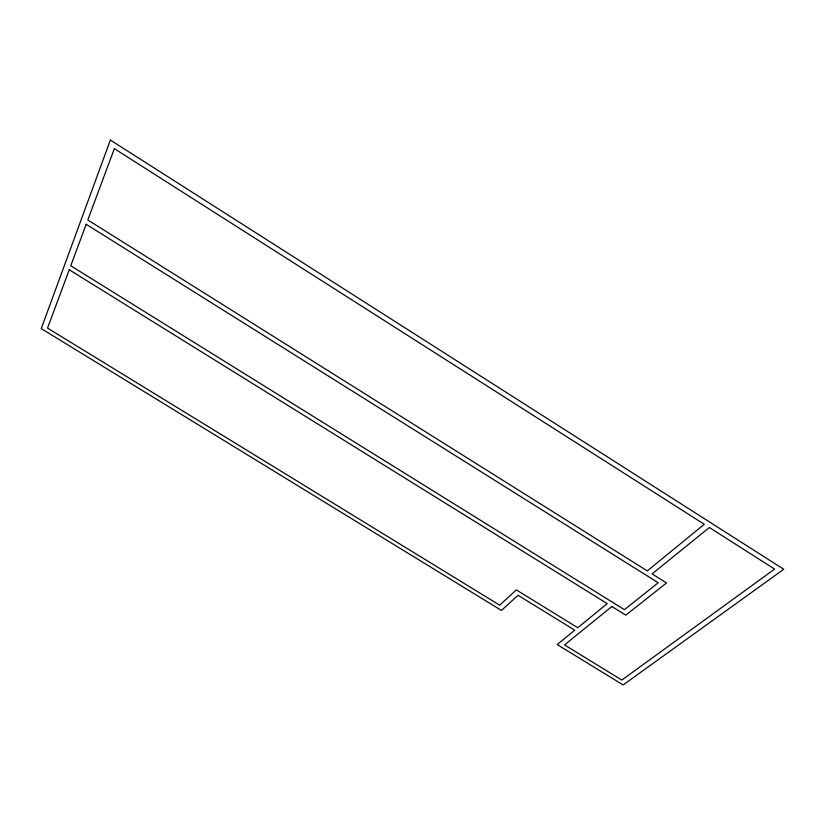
<?xml version="1.0" encoding="UTF-8"?>
<svg xmlns="http://www.w3.org/2000/svg" width="825" height="825" viewBox="0 0 825 825"><rect width="100%" height="100%" fill="white"/><g stroke="black" fill="none" stroke-linecap="round" stroke-linejoin="round"><path stroke-width="1.24" d="M110.375 140.054L41.25 328.608L501.456 610.438L518.059 595.299L574.767 630.187L557.184 644.562L623.133 684.946L783.75 569.271L110.375 140.054M69.259 269.765L47.541 328.092L499.682 605.189L516.316 589.896L577.768 627.732L607.241 603.632L69.259 269.765M86.192 224.287L70.744 265.774L624.422 609.675L658.216 582.749L86.192 224.287M114.355 148.655L87.801 219.976L647.285 570.89L704.282 524.288L114.355 148.655M611.892 606.519L564.506 644.923L621.833 680.058L774.623 569.085L709.345 527.515L652.111 573.911L666.538 582.966L625.804 615.151L611.892 606.519"/></g></svg>
